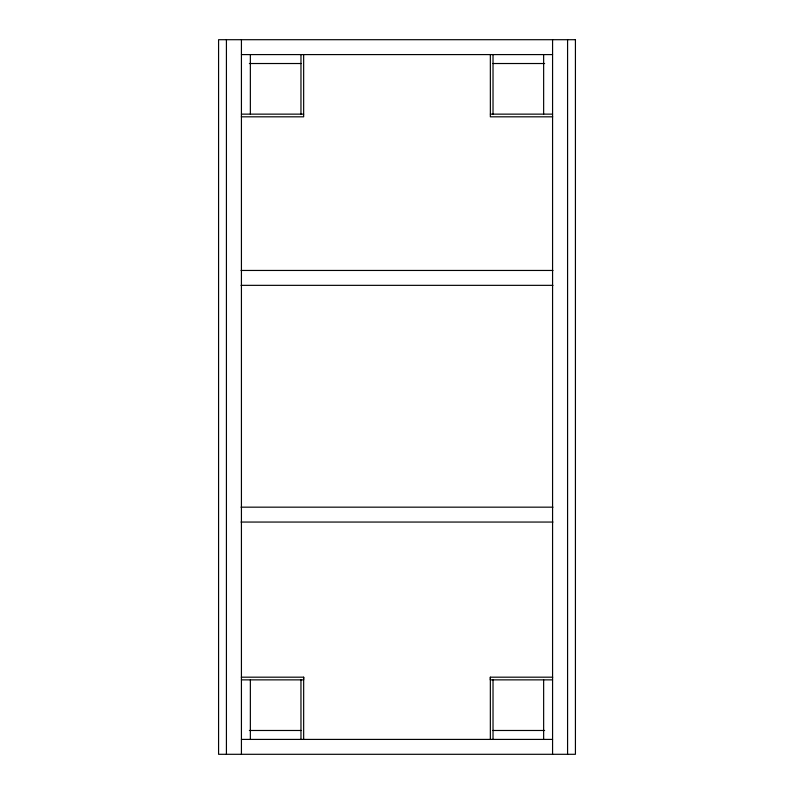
<?xml version="1.0" encoding="UTF-8"?>
<svg xmlns="http://www.w3.org/2000/svg" width="794" height="794" viewBox="0 0 794 794"><rect width="100%" height="100%" fill="white"/><g stroke="black" fill="none" stroke-linecap="round" stroke-linejoin="round"><path stroke-width="1.19" d="M241.426 679.863L303.636 679.863L303.665 677.183L303.655 739.413M552.574 114.138L490.364 114.138L490.335 116.817L552.703 116.817M490.364 114.138L490.345 54.588M493.024 114.138L493.024 54.588M300.956 679.863L300.976 739.413M241.426 114.138L303.655 114.138L303.655 54.588M552.703 677.183L490.335 677.183L490.364 679.863L552.574 679.863M241.426 54.588L552.574 54.588M249.385 63.52L300.976 63.52M493.024 63.52L544.615 63.52M241.297 116.817L303.665 116.817L303.636 114.138M241.019 270.456L552.981 270.456M241.019 285.344L552.981 285.344M241.019 507.168L552.981 507.168M241.019 522.055L552.981 522.055M241.297 677.183L303.665 677.183M249.385 730.48L300.976 730.48M493.024 730.48L544.615 730.48M241.426 739.413L552.574 739.413M300.956 114.138L300.976 54.588M490.335 677.183L490.364 679.863M493.024 679.863L493.024 739.413M567.581 39.7L567.581 754.3M552.574 39.7L552.574 754.3M543.642 54.588L543.642 114.138M543.642 679.863L543.642 739.413M490.345 679.863L490.345 739.413M250.358 54.588L250.358 114.138M250.358 679.863L250.358 739.413M241.426 39.7L241.426 754.3M226.419 39.7L226.419 754.3M575.422 39.7L218.578 39.7L218.578 754.3L575.422 754.3L575.422 39.7"/></g></svg>
